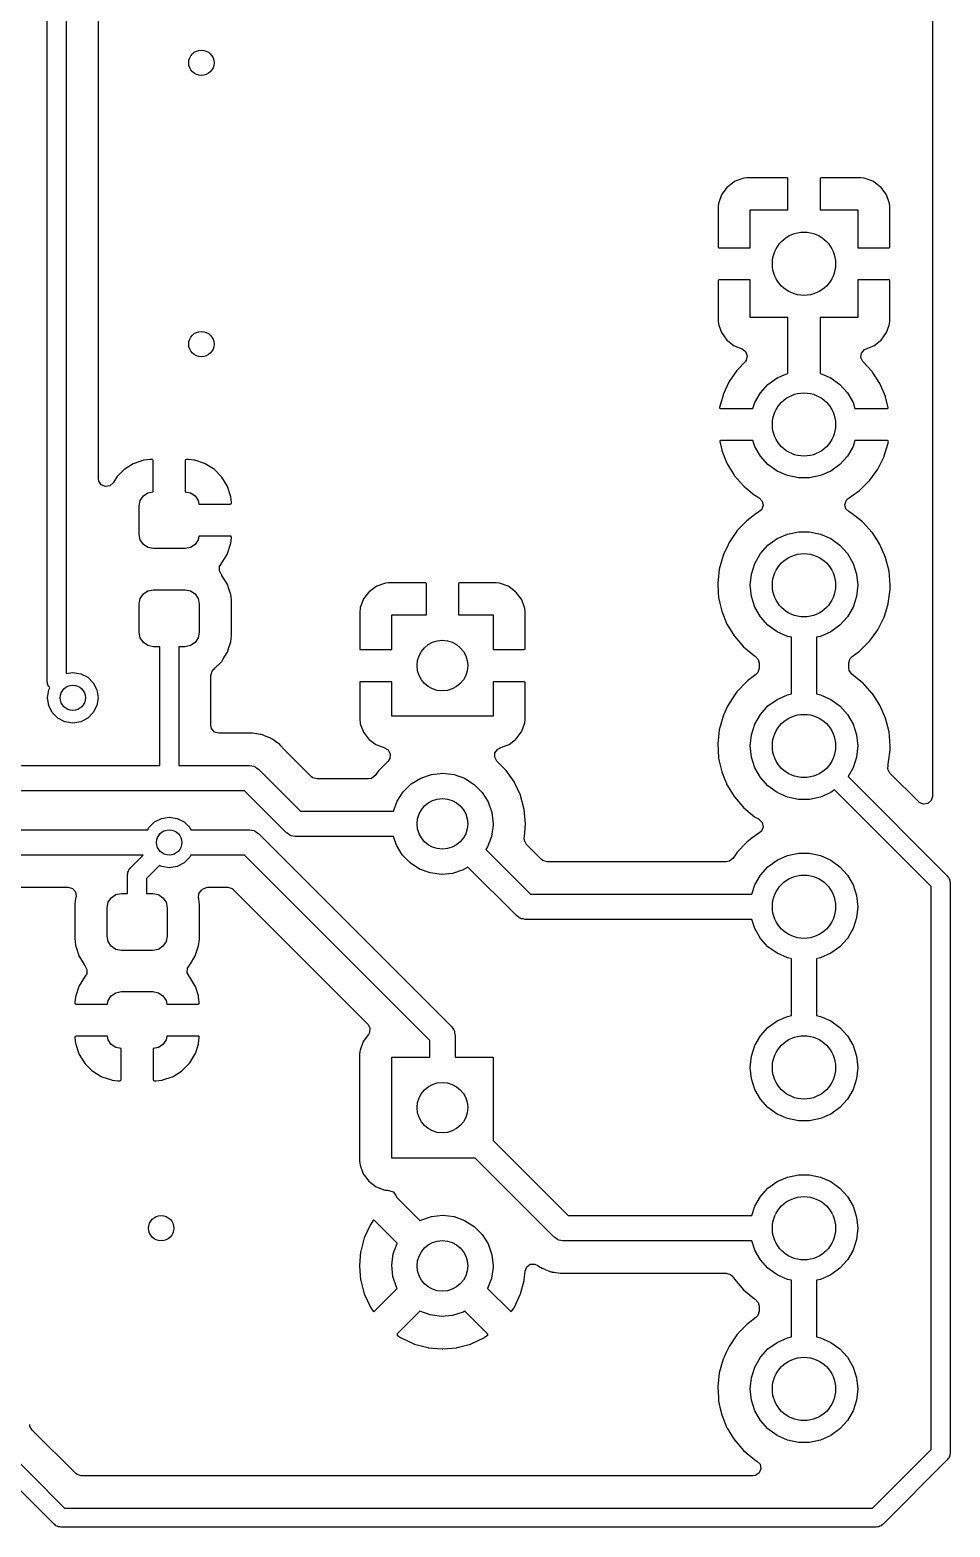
# Model space of a CAD drawing. Extents: x 120.5 to 178.2, y -124.1 to -74.2.
# Drawn here: x 163.66 to 178.2, y -124.1 to -100.45 of the extents above; entities that cross this region are included whole.
import ezdxf

# ---------------------------------------------------------------- set-up
doc = ezdxf.new("R2010")
doc.units = 0
doc.layers.add('BLACK', color=7, linetype='CONTINUOUS')

msp = doc.modelspace()

# ---------------------------------------------------------------- linework, layer by layer
at = {"layer": 'BLACK', "linetype": 'CONTINUOUS'}
for p, q in [((177.927, -74.2945), (177.927, -112.556)), ((163.934, -110.744), (163.934, -99.8211)), ((164.234, -99.759), (164.234, -110.614)), ((164.742, -107.535), (164.742, -99.8411)), ((174.791, -102.845), (174.689, -102.922)), ((174.807, -102.837), (174.791, -102.845)), ((174.927, -102.792), (174.807, -102.837)), ((174.943, -102.788), (174.927, -102.792)), ((174.994, -102.782), (174.943, -102.788)), ((175, -102.782), (174.994, -102.782)), ((175.627, -102.782), (175, -102.782)), ((175.635, -102.784), (175.627, -102.782)), ((175.637, -102.785), (175.635, -102.784)), ((175.641, -102.8), (175.637, -102.785)), ((175.641, -103.29), (175.641, -102.8)), ((176.151, -102.788), (176.149, -102.796)), ((176.149, -102.796), (176.149, -103.29)), ((176.152, -102.786), (176.151, -102.788)), ((176.167, -102.782), (176.152, -102.786)), ((176.79, -102.782), (176.167, -102.782)), ((176.796, -102.782), (176.79, -102.782)), ((176.847, -102.788), (176.796, -102.782)), ((176.863, -102.792), (176.847, -102.788)), ((176.983, -102.837), (176.863, -102.792)), ((176.999, -102.845), (176.983, -102.837)), ((177.101, -102.922), (176.999, -102.845)), ((174.592, -103.052), (174.547, -103.172)), ((174.6, -103.036), (174.592, -103.052)), ((174.677, -102.934), (174.6, -103.036)), ((174.689, -102.922), (174.677, -102.934)), ((177.113, -102.934), (177.101, -102.922)), ((177.19, -103.036), (177.113, -102.934)), ((177.198, -103.052), (177.19, -103.036)), ((177.243, -103.172), (177.198, -103.052)), ((174.543, -103.188), (174.537, -103.239)), ((174.537, -103.239), (174.537, -103.245)), ((174.537, -103.245), (174.537, -103.868)), ((174.547, -103.172), (174.543, -103.188)), ((175.045, -103.886), (175.045, -103.29)), ((175.045, -103.29), (175.641, -103.29)), ((176.149, -103.29), (176.745, -103.29)), ((176.745, -103.29), (176.745, -103.886)), ((177.247, -103.188), (177.243, -103.172)), ((177.253, -103.239), (177.247, -103.188)), ((177.253, -103.245), (177.253, -103.239)), ((177.253, -103.872), (177.253, -103.245)), ((174.537, -103.868), (174.541, -103.883)), ((174.541, -103.883), (174.543, -103.884)), ((174.543, -103.884), (174.551, -103.886)), ((174.551, -103.886), (175.045, -103.886)), ((176.745, -103.886), (177.235, -103.886)), ((177.235, -103.886), (177.25, -103.882)), ((177.25, -103.882), (177.251, -103.88)), ((177.251, -103.88), (177.253, -103.872)), ((174.539, -104.4), (174.537, -104.408)), ((174.537, -104.408), (174.537, -105.035)), ((174.54, -104.398), (174.539, -104.4)), ((174.555, -104.394), (174.54, -104.398)), ((175.045, -104.394), (174.555, -104.394)), ((175.045, -104.99), (175.045, -104.394)), ((176.745, -104.394), (176.745, -104.99)), ((177.239, -104.394), (176.745, -104.394)), ((177.247, -104.396), (177.239, -104.394)), ((177.249, -104.397), (177.247, -104.396)), ((177.253, -104.412), (177.249, -104.397)), ((177.253, -105.035), (177.253, -104.412)), ((175.641, -104.99), (175.045, -104.99)), ((175.641, -105.87), (175.641, -104.99)), ((176.745, -104.99), (176.149, -104.99)), ((176.149, -104.99), (176.149, -105.87)), ((174.537, -105.035), (174.537, -105.041)), ((174.537, -105.041), (174.543, -105.092)), ((174.543, -105.092), (174.547, -105.108)), ((174.547, -105.108), (174.592, -105.228)), ((174.592, -105.228), (174.6, -105.244)), ((174.6, -105.244), (174.677, -105.346)), ((177.113, -105.346), (177.19, -105.244)), ((177.19, -105.244), (177.198, -105.228)), ((177.198, -105.228), (177.243, -105.108)), ((177.243, -105.108), (177.247, -105.092)), ((177.247, -105.092), (177.253, -105.041)), ((177.253, -105.041), (177.253, -105.035)), ((174.677, -105.346), (174.689, -105.358)), ((174.689, -105.358), (174.791, -105.435)), ((174.791, -105.435), (174.807, -105.443)), ((174.807, -105.443), (174.916, -105.484)), ((174.916, -105.484), (174.973, -105.527)), ((176.804, -105.552), (176.849, -105.497)), ((176.849, -105.497), (176.876, -105.483)), ((176.876, -105.483), (176.983, -105.443)), ((176.983, -105.443), (176.999, -105.435)), ((176.999, -105.435), (177.101, -105.358)), ((177.101, -105.358), (177.113, -105.346)), ((174.963, -105.689), (174.84, -105.819)), ((174.983, -105.663), (174.963, -105.689)), ((174.973, -105.527), (174.998, -105.594)), ((174.998, -105.594), (174.983, -105.663)), ((176.796, -105.622), (176.804, -105.552)), ((176.827, -105.686), (176.796, -105.622)), ((176.971, -105.845), (176.827, -105.686)), ((174.833, -105.827), (174.713, -106.003)), ((174.84, -105.819), (174.833, -105.827)), ((175.326, -106.048), (175.47, -105.944)), ((175.47, -105.944), (175.632, -105.872)), ((175.632, -105.872), (175.641, -105.87)), ((176.149, -105.87), (176.158, -105.872)), ((176.158, -105.872), (176.32, -105.944)), ((176.32, -105.944), (176.464, -106.048)), ((176.977, -105.853), (176.971, -105.845)), ((177.093, -106.032), (176.977, -105.853)), ((174.615, -106.214), (174.559, -106.414)), ((174.618, -106.205), (174.615, -106.214)), ((174.708, -106.012), (174.618, -106.205)), ((174.713, -106.003), (174.708, -106.012)), ((175.118, -106.334), (175.207, -106.18)), ((175.207, -106.18), (175.326, -106.048)), ((176.464, -106.048), (176.583, -106.18)), ((176.583, -106.18), (176.672, -106.334)), ((177.098, -106.041), (177.093, -106.032)), ((177.183, -106.236), (177.098, -106.041)), ((174.559, -106.414), (174.561, -106.423)), ((174.561, -106.423), (174.573, -106.426)), ((174.573, -106.426), (175.089, -106.426)), ((175.089, -106.426), (175.118, -106.334)), ((176.672, -106.334), (176.701, -106.426)), ((176.701, -106.426), (177.213, -106.426)), ((177.186, -106.246), (177.183, -106.236)), ((177.228, -106.413), (177.186, -106.246)), ((177.213, -106.426), (177.227, -106.422)), ((177.227, -106.422), (177.228, -106.413)), ((174.565, -106.938), (174.563, -106.948)), ((174.563, -106.948), (174.594, -107.082)), ((174.578, -106.934), (174.565, -106.938)), ((175.089, -106.934), (174.578, -106.934)), ((174.594, -107.082), (174.597, -107.092)), ((174.597, -107.092), (174.677, -107.29)), ((175.118, -107.026), (175.089, -106.934)), ((175.207, -107.18), (175.118, -107.026)), ((176.672, -107.026), (176.583, -107.18)), ((176.701, -106.934), (176.672, -107.026)), ((177.214, -106.934), (176.701, -106.934)), ((177.163, -107.177), (177.225, -106.973)), ((177.227, -106.938), (177.214, -106.934)), ((177.225, -106.973), (177.228, -106.963)), ((177.229, -106.952), (177.227, -106.938)), ((177.228, -106.963), (177.229, -106.952)), ((165.148, -107.393), (165.038, -107.503)), ((165.16, -107.384), (165.148, -107.393)), ((165.293, -107.302), (165.16, -107.384)), ((165.306, -107.295), (165.293, -107.302)), ((165.455, -107.246), (165.306, -107.295)), ((165.468, -107.243), (165.455, -107.246)), ((165.56, -107.233), (165.468, -107.243)), ((165.567, -107.233), (165.56, -107.233)), ((165.594, -107.233), (165.567, -107.233)), ((165.602, -107.235), (165.594, -107.233)), ((165.604, -107.236), (165.602, -107.235)), ((165.608, -107.251), (165.604, -107.236)), ((165.608, -107.742), (165.608, -107.251)), ((166.118, -107.239), (166.116, -107.247)), ((166.116, -107.247), (166.116, -107.742)), ((166.119, -107.237), (166.118, -107.239)), ((166.134, -107.233), (166.119, -107.237)), ((166.157, -107.233), (166.134, -107.233)), ((166.164, -107.233), (166.157, -107.233)), ((166.255, -107.243), (166.164, -107.233)), ((166.268, -107.246), (166.255, -107.243)), ((166.417, -107.295), (166.268, -107.246)), ((166.43, -107.301), (166.417, -107.295)), ((166.563, -107.383), (166.43, -107.301)), ((166.575, -107.392), (166.563, -107.383)), ((166.685, -107.502), (166.575, -107.392)), ((174.677, -107.29), (174.681, -107.299)), ((174.681, -107.299), (174.793, -107.48)), ((175.326, -107.312), (175.207, -107.18)), ((175.47, -107.416), (175.326, -107.312)), ((176.464, -107.312), (176.32, -107.416)), ((176.583, -107.18), (176.464, -107.312)), ((176.936, -107.559), (177.06, -107.386)), ((177.06, -107.386), (177.065, -107.377)), ((177.065, -107.377), (177.16, -107.186)), ((177.16, -107.186), (177.163, -107.177)), ((164.748, -107.573), (164.742, -107.535)), ((164.788, -107.632), (164.748, -107.573)), ((164.853, -107.66), (164.788, -107.632)), ((164.976, -107.601), (164.923, -107.649)), ((165.029, -107.515), (164.976, -107.601)), ((165.038, -107.503), (165.029, -107.515)), ((166.694, -107.514), (166.685, -107.502)), ((166.776, -107.647), (166.694, -107.514)), ((174.793, -107.48), (174.799, -107.489)), ((174.799, -107.489), (174.938, -107.65)), ((175.632, -107.488), (175.47, -107.416)), ((175.806, -107.525), (175.632, -107.488)), ((175.984, -107.525), (175.806, -107.525)), ((176.158, -107.488), (175.984, -107.525)), ((176.32, -107.416), (176.158, -107.488)), ((176.778, -107.717), (176.929, -107.567)), ((176.929, -107.567), (176.936, -107.559)), ((164.923, -107.649), (164.853, -107.66)), ((165.404, -107.88), (165.453, -107.807)), ((165.453, -107.807), (165.526, -107.758)), ((165.526, -107.758), (165.608, -107.742)), ((166.116, -107.742), (166.198, -107.758)), ((166.198, -107.758), (166.271, -107.807)), ((166.271, -107.807), (166.32, -107.88)), ((166.783, -107.66), (166.776, -107.647)), ((166.832, -107.809), (166.783, -107.66)), ((166.835, -107.822), (166.832, -107.809)), ((166.845, -107.914), (166.835, -107.822)), ((174.938, -107.65), (174.946, -107.657)), ((174.946, -107.657), (175.109, -107.793)), ((175.109, -107.793), (175.118, -107.799)), ((175.118, -107.799), (175.187, -107.839)), ((175.187, -107.839), (175.236, -107.891)), ((176.568, -107.875), (176.595, -107.849)), ((176.595, -107.849), (176.77, -107.724)), ((176.77, -107.724), (176.778, -107.717)), ((165.387, -107.966), (165.404, -107.88)), ((165.387, -108.416), (165.387, -107.966)), ((166.32, -107.88), (166.331, -107.937)), ((166.331, -107.937), (166.827, -107.937)), ((166.827, -107.937), (166.842, -107.933)), ((166.842, -107.933), (166.843, -107.931)), ((166.843, -107.931), (166.845, -107.923)), ((166.845, -107.921), (166.845, -107.914)), ((166.845, -107.923), (166.845, -107.921)), ((175.14, -108.088), (174.99, -108.201)), ((175.164, -108.07), (175.14, -108.088)), ((175.169, -108.067), (175.164, -108.07)), ((175.164, -108.07), (175.164, -108.07)), ((175.182, -108.06), (175.169, -108.067)), ((175.222, -108.026), (175.182, -108.06)), ((175.249, -107.961), (175.222, -108.026)), ((175.236, -107.891), (175.249, -107.961)), ((176.543, -107.942), (176.568, -107.875)), ((176.558, -108.011), (176.543, -107.942)), ((176.608, -108.062), (176.558, -108.011)), ((176.649, -108.085), (176.608, -108.062)), ((176.653, -108.088), (176.649, -108.085)), ((176.821, -108.22), (176.653, -108.088)), ((176.653, -108.088), (176.653, -108.088)), ((174.99, -108.201), (174.836, -108.362)), ((176.825, -108.223), (176.821, -108.22)), ((176.821, -108.22), (176.821, -108.22)), ((176.975, -108.388), (176.825, -108.223)), ((165.404, -108.502), (165.387, -108.416)), ((165.453, -108.575), (165.404, -108.502)), ((165.526, -108.624), (165.453, -108.575)), ((166.271, -108.575), (166.198, -108.624)), ((166.32, -108.502), (166.271, -108.575)), ((166.331, -108.445), (166.32, -108.502)), ((166.831, -108.445), (166.331, -108.445)), ((166.783, -108.721), (166.832, -108.572)), ((166.839, -108.447), (166.831, -108.445)), ((166.832, -108.572), (166.835, -108.559)), ((166.835, -108.559), (166.845, -108.468)), ((166.841, -108.448), (166.839, -108.447)), ((166.845, -108.463), (166.841, -108.448)), ((166.845, -108.468), (166.845, -108.463)), ((174.694, -108.581), (174.623, -108.734)), ((174.71, -108.547), (174.694, -108.581)), ((174.767, -108.463), (174.71, -108.547)), ((174.833, -108.366), (174.767, -108.463)), ((174.836, -108.362), (174.833, -108.366)), ((174.833, -108.366), (174.833, -108.366)), ((175.326, -108.588), (175.47, -108.484)), ((175.47, -108.484), (175.632, -108.412)), ((175.632, -108.412), (175.806, -108.375)), ((175.806, -108.375), (175.984, -108.375)), ((175.984, -108.375), (176.158, -108.412)), ((176.158, -108.412), (176.32, -108.484)), ((176.32, -108.484), (176.464, -108.588)), ((176.978, -108.393), (176.975, -108.388)), ((177.057, -108.515), (176.978, -108.393)), ((176.978, -108.393), (176.978, -108.393)), ((177.096, -108.576), (177.057, -108.515)), ((177.185, -108.781), (177.096, -108.576)), ((165.612, -108.641), (165.526, -108.624)), ((166.112, -108.641), (165.612, -108.641)), ((166.198, -108.624), (166.112, -108.641)), ((166.695, -108.867), (166.777, -108.734)), ((166.777, -108.734), (166.783, -108.721)), ((174.616, -108.749), (174.556, -108.965)), ((174.623, -108.734), (174.616, -108.749)), ((175.118, -108.874), (175.207, -108.72)), ((175.207, -108.72), (175.326, -108.588)), ((176.464, -108.588), (176.583, -108.72)), ((176.583, -108.72), (176.672, -108.874)), ((177.24, -108.997), (177.185, -108.781)), ((166.654, -108.992), (166.659, -108.922)), ((166.683, -109.045), (166.654, -108.992)), ((166.659, -108.922), (166.682, -108.885)), ((166.681, -108.884), (166.695, -108.867)), ((166.682, -108.885), (166.681, -108.884)), ((166.681, -109.046), (166.683, -109.045)), ((166.686, -109.052), (166.681, -109.046)), ((166.691, -109.057), (166.686, -109.052)), ((174.556, -108.965), (174.532, -109.187)), ((175.045, -109.22), (175.064, -109.043)), ((175.064, -109.043), (175.118, -108.874)), ((176.672, -108.874), (176.726, -109.043)), ((176.726, -109.043), (176.745, -109.22)), ((177.258, -109.22), (177.24, -108.997)), ((165.526, -109.308), (165.612, -109.291)), ((165.612, -109.291), (166.112, -109.291)), ((166.112, -109.291), (166.198, -109.308)), ((166.695, -109.064), (166.691, -109.057)), ((166.776, -109.196), (166.695, -109.064)), ((166.781, -109.203), (166.776, -109.196)), ((166.783, -109.21), (166.781, -109.203)), ((166.811, -109.294), (166.783, -109.21)), ((166.783, -109.21), (166.783, -109.21)), ((169.126, -109.245), (169.024, -109.322)), ((169.142, -109.237), (169.126, -109.245)), ((169.262, -109.192), (169.142, -109.237)), ((169.278, -109.188), (169.262, -109.192)), ((169.329, -109.182), (169.278, -109.188)), ((169.335, -109.182), (169.329, -109.182)), ((169.912, -109.182), (169.335, -109.182)), ((169.92, -109.184), (169.912, -109.182)), ((169.922, -109.185), (169.92, -109.184)), ((169.926, -109.2), (169.922, -109.185)), ((169.926, -109.69), (169.926, -109.2)), ((170.436, -109.188), (170.434, -109.196)), ((170.434, -109.196), (170.434, -109.69)), ((170.437, -109.186), (170.436, -109.188)), ((170.452, -109.182), (170.437, -109.186)), ((171.025, -109.182), (170.452, -109.182)), ((171.031, -109.182), (171.025, -109.182)), ((171.082, -109.188), (171.031, -109.182)), ((171.098, -109.192), (171.082, -109.188)), ((171.218, -109.237), (171.098, -109.192)), ((171.234, -109.245), (171.218, -109.237)), ((171.336, -109.322), (171.234, -109.245)), ((174.532, -109.187), (174.533, -109.192)), ((174.533, -109.192), (174.533, -109.192)), ((174.533, -109.192), (174.541, -109.341)), ((175.064, -109.397), (175.045, -109.22)), ((176.745, -109.22), (176.726, -109.397)), ((177.227, -109.508), (177.257, -109.287)), ((177.257, -109.287), (177.258, -109.244)), ((177.258, -109.223), (177.258, -109.22)), ((177.258, -109.244), (177.258, -109.223)), ((177.258, -109.223), (177.258, -109.223)), ((165.387, -109.516), (165.404, -109.43)), ((165.387, -109.966), (165.387, -109.516)), ((165.404, -109.43), (165.453, -109.357)), ((165.453, -109.357), (165.526, -109.308)), ((166.198, -109.308), (166.271, -109.357)), ((166.271, -109.357), (166.32, -109.43)), ((166.32, -109.43), (166.337, -109.516)), ((166.337, -109.516), (166.337, -109.966)), ((166.835, -109.365), (166.811, -109.294)), ((166.839, -109.405), (166.835, -109.365)), ((166.844, -109.457), (166.839, -109.405)), ((166.845, -109.467), (166.844, -109.457)), ((166.845, -110.015), (166.845, -109.467)), ((168.927, -109.452), (168.882, -109.572)), ((168.935, -109.436), (168.927, -109.452)), ((169.012, -109.334), (168.935, -109.436)), ((169.024, -109.322), (169.012, -109.334)), ((171.348, -109.334), (171.336, -109.322)), ((171.425, -109.436), (171.348, -109.334)), ((171.433, -109.452), (171.425, -109.436)), ((171.478, -109.572), (171.433, -109.452)), ((174.541, -109.341), (174.545, -109.41)), ((174.545, -109.41), (174.546, -109.415)), ((174.546, -109.415), (174.546, -109.415)), ((174.546, -109.415), (174.566, -109.503)), ((174.566, -109.503), (174.594, -109.628)), ((175.118, -109.566), (175.064, -109.397)), ((176.726, -109.397), (176.672, -109.566)), ((177.204, -109.587), (177.226, -109.513)), ((177.226, -109.513), (177.227, -109.508)), ((177.226, -109.513), (177.226, -109.513)), ((168.878, -109.588), (168.872, -109.639)), ((168.872, -109.639), (168.872, -109.645)), ((168.872, -109.645), (168.872, -110.218)), ((168.882, -109.572), (168.878, -109.588)), ((169.38, -110.236), (169.38, -109.69)), ((169.38, -109.69), (169.926, -109.69)), ((170.434, -109.69), (170.98, -109.69)), ((170.98, -109.69), (170.98, -110.236)), ((171.482, -109.588), (171.478, -109.572)), ((171.488, -109.639), (171.482, -109.588)), ((171.488, -109.645), (171.488, -109.639)), ((171.488, -110.222), (171.488, -109.645)), ((174.594, -109.628), (174.678, -109.835)), ((175.207, -109.72), (175.118, -109.566)), ((175.326, -109.852), (175.207, -109.72)), ((176.583, -109.72), (176.464, -109.852)), ((176.672, -109.566), (176.583, -109.72)), ((177.072, -109.905), (177.16, -109.726)), ((177.16, -109.726), (177.162, -109.722)), ((177.16, -109.726), (177.16, -109.726)), ((177.162, -109.722), (177.204, -109.587)), ((165.404, -110.052), (165.387, -109.966)), ((166.337, -109.966), (166.32, -110.052)), ((174.678, -109.835), (174.681, -109.839)), ((174.681, -109.839), (174.791, -110.018)), ((175.47, -109.956), (175.326, -109.852)), ((175.632, -110.028), (175.47, -109.956)), ((176.32, -109.956), (176.158, -110.028)), ((176.464, -109.852), (176.32, -109.956)), ((176.993, -110.021), (177.06, -109.926)), ((177.06, -109.926), (177.063, -109.922)), ((177.063, -109.922), (177.072, -109.905)), ((165.453, -110.125), (165.404, -110.052)), ((165.526, -110.174), (165.453, -110.125)), ((165.612, -110.191), (165.526, -110.174)), ((165.712, -110.191), (165.612, -110.191)), ((165.712, -112.068), (165.712, -110.191)), ((166.112, -110.191), (166.012, -110.191)), ((166.012, -110.191), (166.012, -112.068)), ((166.198, -110.174), (166.112, -110.191)), ((166.271, -110.125), (166.198, -110.174)), ((166.32, -110.052), (166.271, -110.125)), ((166.781, -110.278), (166.801, -110.218)), ((166.801, -110.218), (166.835, -110.116)), ((166.835, -110.116), (166.836, -110.103)), ((166.836, -110.103), (166.84, -110.065)), ((166.84, -110.065), (166.845, -110.015)), ((168.872, -110.218), (168.876, -110.233)), ((168.876, -110.233), (168.878, -110.234)), ((168.878, -110.234), (168.886, -110.236)), ((168.886, -110.236), (169.38, -110.236)), ((170.98, -110.236), (171.47, -110.236)), ((171.47, -110.236), (171.485, -110.232)), ((171.485, -110.232), (171.486, -110.23)), ((171.486, -110.23), (171.488, -110.222)), ((174.791, -110.018), (174.795, -110.025)), ((174.795, -110.025), (174.941, -110.194)), ((174.941, -110.194), (175.113, -110.337)), ((175.695, -110.042), (175.632, -110.028)), ((175.695, -110.938), (175.695, -110.042)), ((176.158, -110.028), (176.095, -110.042)), ((176.095, -110.042), (176.095, -110.938)), ((176.775, -110.261), (176.853, -110.184)), ((176.853, -110.184), (176.914, -110.122)), ((176.914, -110.122), (176.933, -110.103)), ((176.933, -110.103), (176.993, -110.021)), ((166.585, -110.53), (166.686, -110.429)), ((166.686, -110.429), (166.692, -110.424)), ((166.692, -110.424), (166.716, -110.383)), ((166.716, -110.383), (166.777, -110.284)), ((166.777, -110.284), (166.781, -110.278)), ((166.777, -110.284), (166.777, -110.284)), ((175.113, -110.337), (175.124, -110.343)), ((175.124, -110.343), (175.173, -110.395)), ((175.173, -110.395), (175.186, -110.452)), ((175.186, -110.452), (175.186, -110.53)), ((176.603, -110.448), (176.624, -110.38)), ((176.603, -110.527), (176.603, -110.448)), ((176.624, -110.38), (176.656, -110.346)), ((176.656, -110.346), (176.771, -110.264)), ((176.771, -110.264), (176.775, -110.261)), ((176.771, -110.264), (176.771, -110.264)), ((164.234, -110.614), (164.338, -110.598)), ((164.338, -110.598), (164.462, -110.618)), ((164.462, -110.618), (164.573, -110.674)), ((164.573, -110.674), (164.662, -110.763)), ((166.52, -110.644), (166.541, -110.576)), ((166.52, -111.433), (166.52, -110.644)), ((166.541, -110.576), (166.567, -110.547)), ((166.567, -110.547), (166.571, -110.545)), ((166.571, -110.545), (166.585, -110.53)), ((175.136, -110.631), (175, -110.733)), ((175.166, -110.598), (175.136, -110.631)), ((175.186, -110.53), (175.166, -110.598)), ((176.61, -110.568), (176.603, -110.527)), ((176.651, -110.626), (176.61, -110.568)), ((176.821, -110.76), (176.651, -110.626)), ((163.939, -110.763), (163.934, -110.744)), ((163.938, -110.998), (163.958, -110.874)), ((163.939, -110.783), (163.939, -110.763)), ((163.949, -110.8), (163.939, -110.783)), ((163.954, -110.819), (163.949, -110.8)), ((163.968, -110.833), (163.954, -110.819)), ((163.958, -110.874), (163.974, -110.843)), ((163.974, -110.843), (163.968, -110.833)), ((164.662, -110.763), (164.718, -110.874)), ((164.718, -110.874), (164.738, -110.998)), ((168.874, -110.75), (168.872, -110.758)), ((168.872, -110.758), (168.872, -111.335)), ((168.875, -110.748), (168.874, -110.75)), ((168.89, -110.744), (168.875, -110.748)), ((169.38, -110.744), (168.89, -110.744)), ((169.38, -111.29), (169.38, -110.744)), ((171.474, -110.744), (170.98, -110.744)), ((170.98, -110.744), (170.98, -111.29)), ((171.482, -110.746), (171.474, -110.744)), ((171.484, -110.747), (171.482, -110.746)), ((171.488, -110.762), (171.484, -110.747)), ((171.488, -111.335), (171.488, -110.762)), ((174.82, -110.924), (174.71, -111.087)), ((174.833, -110.906), (174.82, -110.924)), ((174.836, -110.902), (174.833, -110.906)), ((174.833, -110.906), (174.833, -110.906)), ((174.84, -110.898), (174.836, -110.902)), ((174.985, -110.746), (174.84, -110.898)), ((174.99, -110.741), (174.985, -110.746)), ((175, -110.733), (174.99, -110.741)), ((175.632, -110.952), (175.695, -110.938)), ((176.095, -110.938), (176.158, -110.952)), ((176.825, -110.763), (176.821, -110.76)), ((176.821, -110.76), (176.821, -110.76)), ((176.975, -110.928), (176.825, -110.763)), ((176.978, -110.933), (176.975, -110.928)), ((177.02, -110.998), (176.978, -110.933)), ((176.978, -110.933), (176.978, -110.933)), ((163.958, -111.122), (163.938, -110.998)), ((164.014, -111.233), (163.958, -111.122)), ((164.718, -111.122), (164.662, -111.233)), ((164.738, -110.998), (164.718, -111.122)), ((174.688, -111.133), (174.623, -111.274)), ((174.71, -111.087), (174.688, -111.133)), ((175.207, -111.26), (175.326, -111.128)), ((175.326, -111.128), (175.47, -111.024)), ((175.47, -111.024), (175.632, -110.952)), ((176.158, -110.952), (176.32, -111.024)), ((176.32, -111.024), (176.464, -111.128)), ((176.464, -111.128), (176.583, -111.26)), ((177.096, -111.116), (177.02, -110.998)), ((177.185, -111.321), (177.096, -111.116)), ((164.103, -111.322), (164.014, -111.233)), ((164.214, -111.378), (164.103, -111.322)), ((164.338, -111.398), (164.214, -111.378)), ((164.462, -111.378), (164.338, -111.398)), ((164.573, -111.322), (164.462, -111.378)), ((164.662, -111.233), (164.573, -111.322)), ((168.872, -111.335), (168.872, -111.341)), ((168.872, -111.341), (168.878, -111.392)), ((168.878, -111.392), (168.882, -111.408)), ((168.882, -111.408), (168.927, -111.528)), ((170.98, -111.29), (169.38, -111.29)), ((171.433, -111.528), (171.478, -111.408)), ((171.478, -111.408), (171.482, -111.392)), ((171.482, -111.392), (171.488, -111.341)), ((171.488, -111.341), (171.488, -111.335)), ((174.616, -111.289), (174.556, -111.505)), ((174.623, -111.274), (174.616, -111.289)), ((175.064, -111.583), (175.118, -111.414)), ((175.118, -111.414), (175.207, -111.26)), ((176.583, -111.26), (176.672, -111.414)), ((176.672, -111.414), (176.726, -111.583)), ((177.24, -111.537), (177.185, -111.321)), ((166.532, -111.486), (166.52, -111.433)), ((166.578, -111.539), (166.532, -111.486)), ((166.647, -111.559), (166.578, -111.539)), ((167.107, -111.559), (166.647, -111.559)), ((167.115, -111.559), (167.107, -111.559)), ((167.169, -111.556), (167.115, -111.559)), ((167.177, -111.556), (167.169, -111.556)), ((167.169, -111.556), (167.169, -111.556)), ((167.24, -111.567), (167.177, -111.556)), ((167.246, -111.568), (167.24, -111.567)), ((167.272, -111.572), (167.246, -111.568)), ((167.302, -111.576), (167.272, -111.572)), ((167.309, -111.577), (167.302, -111.576)), ((167.302, -111.576), (167.302, -111.576)), ((167.317, -111.579), (167.309, -111.577)), ((167.319, -111.58), (167.317, -111.579)), ((167.335, -111.585), (167.319, -111.58)), ((167.338, -111.586), (167.335, -111.585)), ((167.345, -111.587), (167.338, -111.586)), ((167.404, -111.613), (167.345, -111.587)), ((167.41, -111.616), (167.404, -111.613)), ((167.462, -111.636), (167.41, -111.616)), ((167.469, -111.639), (167.462, -111.636)), ((167.462, -111.636), (167.462, -111.636)), ((167.475, -111.643), (167.469, -111.639)), ((167.478, -111.645), (167.475, -111.643)), ((167.493, -111.653), (167.478, -111.645)), ((167.495, -111.654), (167.493, -111.653)), ((167.502, -111.658), (167.495, -111.654)), ((167.508, -111.662), (167.502, -111.658)), ((168.927, -111.528), (168.935, -111.544)), ((168.935, -111.544), (169.012, -111.646)), ((169.012, -111.646), (169.024, -111.658)), ((169.024, -111.658), (169.126, -111.735)), ((171.234, -111.735), (171.336, -111.658)), ((171.336, -111.658), (171.348, -111.646)), ((171.348, -111.646), (171.425, -111.544)), ((171.425, -111.544), (171.433, -111.528)), ((174.556, -111.505), (174.532, -111.727)), ((175.045, -111.76), (175.064, -111.583)), ((176.726, -111.583), (176.745, -111.76)), ((177.258, -111.76), (177.24, -111.537)), ((167.552, -111.697), (167.508, -111.662)), ((167.557, -111.701), (167.552, -111.697)), ((167.61, -111.738), (167.557, -111.701)), ((167.626, -111.757), (167.61, -111.738)), ((167.648, -111.781), (167.626, -111.757)), ((167.653, -111.787), (167.648, -111.781)), ((168.111, -112.245), (167.653, -111.787)), ((169.126, -111.735), (169.142, -111.743)), ((169.142, -111.743), (169.27, -111.791)), ((169.27, -111.791), (169.269, -111.793)), ((169.269, -111.793), (169.322, -111.823)), ((169.322, -111.823), (169.354, -111.886)), ((169.354, -111.886), (169.348, -111.957)), ((171.006, -111.937), (171.011, -111.866)), ((171.011, -111.866), (171.054, -111.81)), ((171.054, -111.81), (171.091, -111.792)), ((171.09, -111.791), (171.218, -111.743)), ((171.091, -111.792), (171.09, -111.791)), ((171.218, -111.743), (171.234, -111.735)), ((174.532, -111.727), (174.533, -111.732)), ((174.533, -111.732), (174.533, -111.732)), ((174.533, -111.732), (174.538, -111.827)), ((174.538, -111.827), (174.545, -111.95)), ((175.064, -111.937), (175.045, -111.76)), ((176.745, -111.76), (176.726, -111.937)), ((177.227, -112.048), (177.257, -111.827)), ((177.257, -111.793), (177.258, -111.763)), ((177.257, -111.827), (177.257, -111.793)), ((177.258, -111.763), (177.258, -111.76)), ((177.258, -111.763), (177.258, -111.763)), ((158.94, -112.068), (165.712, -112.068)), ((166.012, -112.068), (167.132, -112.068)), ((167.132, -112.068), (167.165, -112.075)), ((167.165, -112.075), (167.198, -112.079)), ((167.198, -112.079), (167.208, -112.085)), ((167.208, -112.085), (167.219, -112.088)), ((167.219, -112.088), (167.245, -112.109)), ((167.245, -112.109), (167.273, -112.127)), ((167.273, -112.127), (167.937, -112.79)), ((169.32, -112), (169.174, -112.146)), ((169.348, -111.957), (169.32, -112)), ((171.04, -112), (171.006, -111.937)), ((171.186, -112.146), (171.04, -112)), ((174.545, -111.95), (174.546, -111.955)), ((174.546, -111.955), (174.546, -111.955)), ((174.546, -111.955), (174.556, -112)), ((174.556, -112), (174.594, -112.168)), ((175.118, -112.106), (175.064, -111.937)), ((175.207, -112.26), (175.118, -112.106)), ((176.672, -112.106), (176.591, -112.244)), ((176.726, -111.937), (176.672, -112.106)), ((177.22, -112.126), (177.223, -112.062)), ((177.254, -112.188), (177.22, -112.126)), ((177.223, -112.062), (177.227, -112.048)), ((168.132, -112.261), (168.111, -112.245)), ((168.2, -112.281), (168.132, -112.261)), ((169.013, -112.281), (168.2, -112.281)), ((169.061, -112.272), (169.013, -112.281)), ((169.116, -112.228), (169.061, -112.272)), ((169.171, -112.15), (169.116, -112.228)), ((169.174, -112.146), (169.171, -112.15)), ((169.171, -112.15), (169.171, -112.15)), ((169.56, -112.484), (169.687, -112.36)), ((169.687, -112.36), (169.839, -112.266)), ((169.839, -112.266), (170.008, -112.209)), ((170.008, -112.209), (170.186, -112.19)), ((170.186, -112.19), (170.363, -112.211)), ((170.363, -112.211), (170.531, -112.271)), ((170.531, -112.271), (170.681, -112.367)), ((170.681, -112.367), (170.807, -112.493)), ((171.318, -112.333), (171.186, -112.146)), ((171.32, -112.338), (171.318, -112.333)), ((171.412, -112.536), (171.32, -112.338)), ((171.32, -112.338), (171.32, -112.338)), ((174.594, -112.168), (174.64, -112.281)), ((174.64, -112.281), (174.663, -112.338)), ((174.663, -112.338), (174.678, -112.375)), ((175.326, -112.392), (175.207, -112.26)), ((176.591, -112.244), (178.16, -113.813)), ((177.711, -112.645), (177.254, -112.188)), ((167.049, -112.468), (147.403, -112.468)), ((167.713, -113.131), (167.049, -112.468)), ((169.463, -112.634), (169.56, -112.484)), ((170.807, -112.493), (170.901, -112.644)), ((171.414, -112.541), (171.412, -112.536)), ((171.474, -112.762), (171.414, -112.541)), ((174.678, -112.375), (174.681, -112.379)), ((174.681, -112.379), (174.789, -112.556)), ((174.789, -112.556), (174.795, -112.565)), ((174.795, -112.565), (174.941, -112.734)), ((175.47, -112.496), (175.326, -112.392)), ((175.632, -112.568), (175.47, -112.496)), ((175.806, -112.605), (175.632, -112.568)), ((176.158, -112.568), (175.984, -112.605)), ((176.32, -112.496), (176.158, -112.568)), ((176.377, -112.454), (176.32, -112.496)), ((177.904, -113.981), (176.377, -112.454)), ((177.927, -112.556), (177.906, -112.624)), ((167.937, -112.79), (169.407, -112.79)), ((169.407, -112.79), (169.463, -112.634)), ((170.901, -112.644), (170.96, -112.813)), ((170.96, -112.813), (170.98, -112.99)), ((171.493, -112.99), (171.474, -112.762)), ((174.941, -112.734), (175.113, -112.877)), ((175.984, -112.605), (175.806, -112.605)), ((177.718, -112.651), (177.711, -112.645)), ((177.783, -112.681), (177.718, -112.651)), ((177.853, -112.671), (177.783, -112.681)), ((177.906, -112.624), (177.853, -112.671)), ((165.521, -113.084), (165.538, -113.049)), ((165.538, -113.049), (165.627, -112.96)), ((165.627, -112.96), (165.738, -112.904)), ((165.738, -112.904), (165.862, -112.884)), ((165.862, -112.884), (165.986, -112.904)), ((165.986, -112.904), (166.097, -112.96)), ((166.097, -112.96), (166.186, -113.049)), ((166.186, -113.049), (166.203, -113.084)), ((170.98, -113.012), (170.955, -113.189)), ((170.98, -112.99), (170.98, -113.012)), ((171.475, -113.196), (171.493, -112.99)), ((175.113, -112.877), (175.184, -112.918)), ((175.184, -112.918), (175.186, -112.919)), ((175.186, -112.919), (175.235, -112.971)), ((175.248, -113.041), (175.222, -113.107)), ((175.235, -112.971), (175.248, -113.041)), ((151.13, -113.084), (165.521, -113.084)), ((166.203, -113.084), (167.132, -113.084)), ((167.132, -113.084), (167.165, -113.091)), ((167.165, -113.091), (167.198, -113.095)), ((167.198, -113.095), (167.208, -113.101)), ((167.208, -113.101), (167.219, -113.104)), ((167.219, -113.104), (167.245, -113.125)), ((167.245, -113.125), (167.273, -113.143)), ((167.273, -113.143), (170.322, -116.191)), ((167.741, -113.149), (167.713, -113.131)), ((167.767, -113.17), (167.741, -113.149)), ((167.778, -113.173), (167.767, -113.17)), ((167.788, -113.179), (167.778, -113.173)), ((167.821, -113.183), (167.788, -113.179)), ((167.854, -113.19), (167.821, -113.183)), ((169.409, -113.19), (167.854, -113.19)), ((169.454, -113.326), (169.409, -113.19)), ((170.955, -113.189), (170.892, -113.356)), ((171.474, -113.218), (171.475, -113.196)), ((171.476, -113.256), (171.474, -113.218)), ((171.51, -113.318), (171.476, -113.256)), ((174.99, -113.281), (174.836, -113.442)), ((175.073, -113.218), (174.99, -113.281)), ((175.164, -113.15), (175.073, -113.218)), ((175.169, -113.147), (175.164, -113.15)), ((175.164, -113.15), (175.164, -113.15)), ((175.181, -113.14), (175.169, -113.147)), ((175.222, -113.107), (175.181, -113.14)), ((165.45, -113.484), (162.897, -113.484)), ((165.248, -113.686), (165.45, -113.484)), ((166.186, -113.519), (166.097, -113.608)), ((166.203, -113.484), (166.186, -113.519)), ((167.049, -113.484), (166.203, -113.484)), ((169.98, -116.415), (167.049, -113.484)), ((169.546, -113.478), (169.454, -113.326)), ((169.67, -113.606), (169.546, -113.478)), ((170.892, -113.356), (170.866, -113.394)), ((170.866, -113.394), (171.573, -114.1)), ((171.747, -113.555), (171.51, -113.318)), ((174.771, -113.537), (174.716, -113.582)), ((174.833, -113.446), (174.771, -113.537)), ((174.836, -113.442), (174.833, -113.446)), ((174.833, -113.446), (174.833, -113.446)), ((175.47, -113.564), (175.632, -113.492)), ((175.632, -113.492), (175.806, -113.455)), ((175.806, -113.455), (175.984, -113.455)), ((175.984, -113.455), (176.158, -113.492)), ((176.158, -113.492), (176.32, -113.564)), ((165.204, -113.792), (165.209, -113.773)), ((165.209, -113.753), (165.219, -113.736)), ((165.209, -113.773), (165.209, -113.753)), ((165.219, -113.736), (165.224, -113.717)), ((165.224, -113.717), (165.238, -113.703)), ((165.238, -113.703), (165.248, -113.686)), ((165.709, -113.649), (165.504, -113.854)), ((165.738, -113.664), (165.709, -113.649)), ((165.862, -113.684), (165.738, -113.664)), ((165.986, -113.664), (165.862, -113.684)), ((166.097, -113.608), (165.986, -113.664)), ((169.819, -113.704), (169.67, -113.606)), ((169.986, -113.766), (169.819, -113.704)), ((170.163, -113.79), (169.986, -113.766)), ((170.341, -113.774), (170.163, -113.79)), ((170.51, -113.719), (170.341, -113.774)), ((170.583, -113.676), (170.51, -113.719)), ((171.349, -114.441), (170.583, -113.676)), ((171.768, -113.571), (171.747, -113.555)), ((171.836, -113.591), (171.768, -113.571)), ((174.667, -113.591), (171.836, -113.591)), ((174.716, -113.582), (174.667, -113.591)), ((175.207, -113.8), (175.326, -113.668)), ((175.326, -113.668), (175.47, -113.564)), ((176.32, -113.564), (176.464, -113.668)), ((176.464, -113.668), (176.583, -113.8)), ((163.447, -113.992), (164.264, -113.992)), ((164.264, -113.992), (164.332, -114.013)), ((164.332, -114.013), (164.379, -114.066)), ((165.204, -114.091), (165.204, -113.792)), ((165.504, -113.854), (165.504, -114.091)), ((166.386, -114.026), (166.399, -114.017)), ((166.399, -114.017), (166.466, -113.993)), ((166.466, -113.993), (166.473, -113.992)), ((166.473, -113.992), (166.786, -113.992)), ((166.786, -113.992), (166.854, -114.013)), ((166.854, -114.013), (166.875, -114.029)), ((175.071, -114.1), (175.118, -113.954)), ((175.118, -113.954), (175.207, -113.8)), ((176.583, -113.8), (176.672, -113.954)), ((176.672, -113.954), (176.726, -114.123)), ((177.904, -122.874), (177.904, -113.981)), ((178.16, -113.813), (178.17, -113.83)), ((178.17, -113.83), (178.184, -113.844)), ((178.184, -113.844), (178.189, -113.863)), ((178.189, -113.863), (178.199, -113.88)), ((178.199, -113.88), (178.199, -113.9)), ((178.199, -113.9), (178.204, -113.919)), ((178.204, -113.919), (178.204, -122.936)), ((164.377, -114.204), (164.37, -114.267)), ((164.38, -114.173), (164.377, -114.204)), ((164.379, -114.066), (164.389, -114.136)), ((164.381, -114.166), (164.38, -114.173)), ((164.38, -114.173), (164.38, -114.173)), ((164.384, -114.158), (164.381, -114.166)), ((164.389, -114.136), (164.384, -114.158)), ((164.879, -114.316), (164.896, -114.23)), ((164.896, -114.23), (164.945, -114.157)), ((164.945, -114.157), (165.018, -114.108)), ((165.018, -114.108), (165.104, -114.091)), ((165.104, -114.091), (165.204, -114.091)), ((165.504, -114.091), (165.604, -114.091)), ((165.604, -114.091), (165.69, -114.108)), ((165.69, -114.108), (165.763, -114.157)), ((165.763, -114.157), (165.812, -114.23)), ((165.812, -114.23), (165.829, -114.316)), ((166.326, -114.162), (166.331, -114.092)), ((166.327, -114.165), (166.326, -114.162)), ((166.328, -114.172), (166.327, -114.165)), ((166.329, -114.183), (166.328, -114.172)), ((166.328, -114.172), (166.328, -114.172)), ((166.338, -114.267), (166.329, -114.183)), ((166.331, -114.092), (166.375, -114.034)), ((166.375, -114.034), (166.386, -114.026)), ((166.875, -114.029), (169, -116.154)), ((171.573, -114.1), (175.071, -114.1)), ((176.726, -114.123), (176.745, -114.3)), ((164.37, -114.267), (164.37, -114.815)), ((164.879, -114.766), (164.879, -114.316)), ((165.829, -114.316), (165.829, -114.766)), ((166.338, -114.815), (166.338, -114.267)), ((171.377, -114.459), (171.349, -114.441)), ((171.403, -114.48), (171.377, -114.459)), ((171.414, -114.483), (171.403, -114.48)), ((171.424, -114.489), (171.414, -114.483)), ((171.457, -114.493), (171.424, -114.489)), ((171.49, -114.5), (171.457, -114.493)), ((176.726, -114.477), (176.672, -114.646)), ((176.745, -114.3), (176.726, -114.477)), ((175.071, -114.5), (171.49, -114.5)), ((175.118, -114.646), (175.071, -114.5)), ((175.207, -114.8), (175.118, -114.646)), ((176.672, -114.646), (176.583, -114.8)), ((164.37, -114.815), (164.371, -114.818)), ((164.371, -114.818), (164.371, -114.818)), ((164.371, -114.818), (164.373, -114.837)), ((164.373, -114.837), (164.381, -114.917)), ((164.381, -114.917), (164.383, -114.924)), ((164.383, -114.924), (164.433, -115.071)), ((164.896, -114.852), (164.879, -114.766)), ((164.945, -114.925), (164.896, -114.852)), ((165.018, -114.974), (164.945, -114.925)), ((165.763, -114.925), (165.69, -114.974)), ((165.812, -114.852), (165.763, -114.925)), ((165.829, -114.766), (165.812, -114.852)), ((166.273, -115.078), (166.327, -114.916)), ((166.327, -114.916), (166.338, -114.815)), ((175.326, -114.932), (175.207, -114.8)), ((175.47, -115.036), (175.326, -114.932)), ((176.464, -114.932), (176.32, -115.036)), ((176.583, -114.8), (176.464, -114.932)), ((164.433, -115.071), (164.435, -115.079)), ((164.435, -115.079), (164.439, -115.085)), ((164.439, -115.085), (164.439, -115.085)), ((164.439, -115.085), (164.46, -115.119)), ((164.46, -115.119), (164.525, -115.225)), ((165.104, -114.991), (165.018, -114.974)), ((165.604, -114.991), (165.104, -114.991)), ((165.69, -114.974), (165.604, -114.991)), ((166.184, -115.224), (166.197, -115.201)), ((166.197, -115.201), (166.269, -115.084)), ((166.269, -115.084), (166.273, -115.078)), ((166.269, -115.084), (166.269, -115.084)), ((175.632, -115.108), (175.47, -115.036)), ((175.695, -115.122), (175.632, -115.108)), ((175.695, -116.018), (175.695, -115.122)), ((176.158, -115.108), (176.095, -115.122)), ((176.095, -115.122), (176.095, -116.018)), ((176.32, -115.036), (176.158, -115.108)), ((164.521, -115.415), (164.439, -115.548)), ((164.535, -115.398), (164.521, -115.415)), ((164.525, -115.225), (164.53, -115.23)), ((164.53, -115.23), (164.535, -115.236)), ((164.535, -115.236), (164.533, -115.237)), ((164.533, -115.237), (164.562, -115.29)), ((164.557, -115.36), (164.534, -115.397)), ((164.534, -115.397), (164.535, -115.398)), ((164.562, -115.29), (164.557, -115.36)), ((166.146, -115.343), (166.151, -115.272)), ((166.175, -115.395), (166.146, -115.343)), ((166.151, -115.272), (166.175, -115.235)), ((166.173, -115.397), (166.175, -115.395)), ((166.186, -115.414), (166.173, -115.397)), ((166.174, -115.235), (166.178, -115.229)), ((166.175, -115.235), (166.174, -115.235)), ((166.178, -115.229), (166.184, -115.224)), ((166.268, -115.547), (166.186, -115.414)), ((164.433, -115.561), (164.384, -115.71)), ((164.439, -115.548), (164.433, -115.561)), ((164.945, -115.707), (165.018, -115.658)), ((165.018, -115.658), (165.104, -115.641)), ((165.104, -115.641), (165.604, -115.641)), ((165.604, -115.641), (165.69, -115.658)), ((165.69, -115.658), (165.763, -115.707)), ((166.275, -115.56), (166.268, -115.547)), ((166.324, -115.709), (166.275, -115.56)), ((164.381, -115.723), (164.371, -115.814)), ((164.371, -115.814), (164.371, -115.819)), ((164.371, -115.819), (164.375, -115.834)), ((164.375, -115.834), (164.377, -115.835)), ((164.377, -115.835), (164.385, -115.837)), ((164.384, -115.71), (164.381, -115.723)), ((164.385, -115.837), (164.885, -115.837)), ((164.885, -115.837), (164.896, -115.78)), ((164.896, -115.78), (164.945, -115.707)), ((165.763, -115.707), (165.812, -115.78)), ((165.812, -115.78), (165.823, -115.837)), ((165.823, -115.837), (166.319, -115.837)), ((166.319, -115.837), (166.334, -115.833)), ((166.327, -115.722), (166.324, -115.709)), ((166.337, -115.814), (166.327, -115.722)), ((166.334, -115.833), (166.335, -115.831)), ((166.335, -115.831), (166.337, -115.823)), ((166.337, -115.821), (166.337, -115.814)), ((166.337, -115.823), (166.337, -115.821)), ((175.326, -116.208), (175.47, -116.104)), ((175.47, -116.104), (175.632, -116.032)), ((175.632, -116.032), (175.695, -116.018)), ((176.095, -116.018), (176.158, -116.032)), ((176.158, -116.032), (176.32, -116.104)), ((176.32, -116.104), (176.464, -116.208)), ((164.373, -116.351), (164.371, -116.359)), ((164.371, -116.359), (164.371, -116.361)), ((164.371, -116.361), (164.371, -116.368)), ((164.371, -116.368), (164.381, -116.46)), ((164.374, -116.349), (164.373, -116.351)), ((164.389, -116.345), (164.374, -116.349)), ((164.885, -116.345), (164.389, -116.345)), ((164.896, -116.402), (164.885, -116.345)), ((165.823, -116.345), (165.812, -116.402)), ((166.323, -116.345), (165.823, -116.345)), ((166.331, -116.347), (166.323, -116.345)), ((166.327, -116.459), (166.337, -116.368)), ((166.333, -116.348), (166.331, -116.347)), ((166.337, -116.363), (166.333, -116.348)), ((166.337, -116.368), (166.337, -116.363)), ((169.012, -116.319), (168.929, -116.428)), ((169, -116.154), (169.034, -116.216)), ((169.029, -116.287), (169.012, -116.319)), ((169.034, -116.216), (169.029, -116.287)), ((170.322, -116.191), (170.339, -116.219)), ((170.339, -116.219), (170.36, -116.245)), ((170.36, -116.245), (170.363, -116.256)), ((170.363, -116.256), (170.369, -116.266)), ((170.369, -116.266), (170.373, -116.299)), ((170.373, -116.299), (170.38, -116.332)), ((170.38, -116.332), (170.38, -116.675)), ((175.118, -116.494), (175.207, -116.34)), ((175.207, -116.34), (175.326, -116.208)), ((176.464, -116.208), (176.583, -116.34)), ((176.583, -116.34), (176.672, -116.494)), ((164.381, -116.46), (164.384, -116.473)), ((164.384, -116.473), (164.433, -116.622)), ((164.433, -116.622), (164.44, -116.635)), ((164.945, -116.475), (164.896, -116.402)), ((165.018, -116.524), (164.945, -116.475)), ((165.1, -116.54), (165.018, -116.524)), ((165.1, -117.035), (165.1, -116.54)), ((165.69, -116.524), (165.608, -116.54)), ((165.608, -116.54), (165.608, -117.031)), ((165.763, -116.475), (165.69, -116.524)), ((165.812, -116.402), (165.763, -116.475)), ((166.269, -116.634), (166.275, -116.621)), ((166.275, -116.621), (166.324, -116.472)), ((166.324, -116.472), (166.327, -116.459)), ((168.878, -116.565), (168.871, -116.627)), ((168.929, -116.428), (168.878, -116.565)), ((169.98, -116.675), (169.98, -116.415)), ((175.064, -116.663), (175.118, -116.494)), ((176.672, -116.494), (176.726, -116.663)), ((164.44, -116.635), (164.522, -116.768)), ((164.522, -116.768), (164.531, -116.78)), ((164.531, -116.78), (164.641, -116.89)), ((166.068, -116.889), (166.178, -116.779)), ((166.178, -116.779), (166.187, -116.767)), ((166.187, -116.767), (166.269, -116.634)), ((168.871, -116.627), (168.871, -118.323)), ((169.38, -118.275), (169.38, -116.675)), ((169.38, -116.675), (169.98, -116.675)), ((170.38, -116.675), (170.98, -116.675)), ((170.98, -116.675), (170.98, -117.992)), ((175.045, -116.84), (175.064, -116.663)), ((175.064, -117.017), (175.045, -116.84)), ((176.726, -116.663), (176.745, -116.84)), ((176.745, -116.84), (176.726, -117.017)), ((164.641, -116.89), (164.653, -116.899)), ((164.653, -116.899), (164.786, -116.981)), ((164.786, -116.981), (164.799, -116.987)), ((164.799, -116.987), (164.948, -117.036)), ((164.948, -117.036), (164.961, -117.039)), ((164.961, -117.039), (165.052, -117.049)), ((165.052, -117.049), (165.059, -117.049)), ((165.059, -117.049), (165.082, -117.049)), ((165.082, -117.049), (165.097, -117.045)), ((165.097, -117.045), (165.098, -117.043)), ((165.098, -117.043), (165.1, -117.035)), ((165.608, -117.031), (165.612, -117.046)), ((165.612, -117.046), (165.614, -117.047)), ((165.614, -117.047), (165.622, -117.049)), ((165.622, -117.049), (165.649, -117.049)), ((165.649, -117.049), (165.656, -117.049)), ((165.656, -117.049), (165.748, -117.039)), ((165.748, -117.039), (165.761, -117.036)), ((165.761, -117.036), (165.91, -116.987)), ((165.91, -116.987), (165.923, -116.98)), ((165.923, -116.98), (166.056, -116.898)), ((166.056, -116.898), (166.068, -116.889)), ((175.118, -117.186), (175.064, -117.017)), ((176.726, -117.017), (176.672, -117.186)), ((175.207, -117.34), (175.118, -117.186)), ((176.672, -117.186), (176.583, -117.34)), ((175.326, -117.472), (175.207, -117.34)), ((175.47, -117.576), (175.326, -117.472)), ((176.464, -117.472), (176.32, -117.576)), ((176.583, -117.34), (176.464, -117.472)), ((175.632, -117.648), (175.47, -117.576)), ((175.806, -117.685), (175.632, -117.648)), ((175.984, -117.685), (175.806, -117.685)), ((176.158, -117.648), (175.984, -117.685)), ((176.32, -117.576), (176.158, -117.648)), ((170.98, -117.992), (172.168, -119.18)), ((170.697, -118.275), (169.38, -118.275)), ((171.944, -119.521), (170.697, -118.275)), ((168.871, -118.323), (168.878, -118.385)), ((168.878, -118.385), (168.929, -118.522)), ((168.929, -118.522), (169.017, -118.638)), ((169.017, -118.638), (169.133, -118.726)), ((169.133, -118.726), (169.27, -118.777)), ((175.207, -118.88), (175.326, -118.748)), ((175.326, -118.748), (175.47, -118.644)), ((175.47, -118.644), (175.632, -118.572)), ((175.632, -118.572), (175.806, -118.535)), ((175.806, -118.535), (175.984, -118.535)), ((175.984, -118.535), (176.158, -118.572)), ((176.158, -118.572), (176.32, -118.644)), ((176.32, -118.644), (176.464, -118.748)), ((176.464, -118.748), (176.583, -118.88)), ((169.27, -118.777), (169.313, -118.781)), ((169.313, -118.781), (169.328, -118.783)), ((169.328, -118.783), (169.328, -118.783)), ((169.328, -118.783), (169.332, -118.783)), ((169.332, -118.783), (169.335, -118.783)), ((169.335, -118.783), (169.402, -118.807)), ((169.402, -118.807), (169.438, -118.853)), ((169.438, -118.853), (169.44, -118.852)), ((169.44, -118.852), (169.445, -118.863)), ((169.445, -118.863), (169.446, -118.863)), ((169.446, -118.863), (169.446, -118.863)), ((169.446, -118.863), (169.466, -118.901)), ((169.466, -118.901), (169.825, -119.26)), ((175.118, -119.034), (175.207, -118.88)), ((176.583, -118.88), (176.672, -119.034)), ((169.839, -119.251), (170.008, -119.194)), ((170.008, -119.194), (170.186, -119.175)), ((170.186, -119.175), (170.363, -119.196)), ((170.363, -119.196), (170.531, -119.256)), ((172.168, -119.18), (175.071, -119.18)), ((175.071, -119.18), (175.118, -119.034)), ((176.672, -119.034), (176.726, -119.203)), ((176.726, -119.203), (176.745, -119.38)), ((169.041, -119.323), (168.949, -119.521)), ((169.046, -119.314), (169.041, -119.323)), ((169.082, -119.263), (169.046, -119.314)), ((169.094, -119.253), (169.082, -119.263)), ((169.106, -119.26), (169.094, -119.253)), ((169.464, -119.618), (169.106, -119.26)), ((169.825, -119.26), (169.839, -119.251)), ((170.531, -119.256), (170.681, -119.352)), ((170.681, -119.352), (170.807, -119.478)), ((176.745, -119.38), (176.726, -119.557)), ((168.945, -119.531), (168.888, -119.742)), ((168.949, -119.521), (168.945, -119.531)), ((169.402, -119.787), (169.463, -119.619)), ((169.463, -119.619), (169.464, -119.618)), ((170.807, -119.478), (170.901, -119.629)), ((170.901, -119.629), (170.96, -119.798)), ((171.972, -119.539), (171.944, -119.521)), ((171.998, -119.56), (171.972, -119.539)), ((172.009, -119.563), (171.998, -119.56)), ((172.019, -119.569), (172.009, -119.563)), ((172.052, -119.573), (172.019, -119.569)), ((172.085, -119.58), (172.052, -119.573)), ((175.071, -119.58), (172.085, -119.58)), ((175.118, -119.726), (175.071, -119.58)), ((176.726, -119.557), (176.672, -119.726)), ((168.886, -119.752), (168.867, -119.97)), ((168.888, -119.742), (168.886, -119.752)), ((169.38, -119.964), (169.402, -119.787)), ((170.96, -119.798), (170.98, -119.975)), ((175.207, -119.88), (175.118, -119.726)), ((175.326, -120.012), (175.207, -119.88)), ((176.583, -119.88), (176.464, -120.012)), ((176.672, -119.726), (176.583, -119.88)), ((168.867, -119.97), (168.867, -119.98)), ((168.867, -119.98), (168.886, -120.198)), ((169.397, -120.141), (169.38, -119.964)), ((169.454, -120.311), (169.397, -120.141)), ((170.955, -120.174), (170.895, -120.331)), ((170.98, -119.997), (170.955, -120.174)), ((170.98, -119.975), (170.98, -119.997)), ((171.474, -120.198), (171.486, -120.058)), ((171.486, -120.058), (171.512, -119.992)), ((171.512, -119.992), (171.569, -119.95)), ((171.569, -119.95), (171.64, -119.946)), ((171.64, -119.946), (171.689, -119.97)), ((171.689, -119.97), (171.709, -119.986)), ((171.709, -119.986), (171.709, -119.986)), ((171.709, -119.986), (171.715, -119.99)), ((171.715, -119.99), (171.722, -119.994)), ((171.722, -119.994), (171.724, -119.995)), ((171.724, -119.995), (171.739, -120.003)), ((171.739, -120.003), (171.742, -120.005)), ((171.742, -120.005), (171.748, -120.009)), ((171.748, -120.009), (171.755, -120.012)), ((171.755, -120.012), (171.755, -120.012)), ((171.755, -120.012), (171.807, -120.032)), ((171.807, -120.032), (171.813, -120.035)), ((171.813, -120.035), (171.872, -120.061)), ((171.872, -120.061), (171.879, -120.062)), ((171.879, -120.062), (171.882, -120.063)), ((171.882, -120.063), (171.898, -120.068)), ((171.898, -120.068), (171.9, -120.069)), ((171.9, -120.069), (171.908, -120.071)), ((171.908, -120.071), (171.915, -120.072)), ((171.915, -120.072), (171.915, -120.072)), ((171.915, -120.072), (171.948, -120.077)), ((171.948, -120.077), (171.971, -120.08)), ((171.971, -120.08), (171.977, -120.081)), ((171.977, -120.081), (172.04, -120.092)), ((172.04, -120.092), (172.048, -120.092)), ((172.048, -120.092), (172.102, -120.089)), ((172.048, -120.092), (172.048, -120.092)), ((172.102, -120.089), (172.11, -120.088)), ((172.11, -120.088), (174.665, -120.088)), ((174.665, -120.088), (174.733, -120.109)), ((174.733, -120.109), (174.773, -120.149)), ((174.773, -120.149), (174.795, -120.185)), ((175.47, -120.116), (175.326, -120.012)), ((175.632, -120.188), (175.47, -120.116)), ((176.32, -120.116), (176.158, -120.188)), ((176.464, -120.012), (176.32, -120.116)), ((168.886, -120.198), (168.888, -120.208)), ((168.888, -120.208), (168.945, -120.419)), ((169.106, -120.689), (169.466, -120.33)), ((169.466, -120.33), (169.454, -120.311)), ((170.895, -120.331), (171.254, -120.69)), ((171.415, -120.419), (171.472, -120.208)), ((171.472, -120.208), (171.474, -120.198)), ((174.795, -120.185), (174.941, -120.354)), ((174.941, -120.354), (175.113, -120.497)), ((175.695, -120.202), (175.632, -120.188)), ((175.695, -121.098), (175.695, -120.202)), ((176.158, -120.188), (176.095, -120.202)), ((176.095, -120.202), (176.095, -121.098)), ((168.945, -120.419), (168.949, -120.429)), ((168.949, -120.429), (169.041, -120.627)), ((169.041, -120.627), (169.046, -120.636)), ((169.046, -120.636), (169.083, -120.688)), ((171.278, -120.687), (171.314, -120.636)), ((171.314, -120.636), (171.319, -120.627)), ((171.319, -120.627), (171.411, -120.429)), ((171.411, -120.429), (171.415, -120.419)), ((175.113, -120.497), (175.124, -120.503)), ((175.124, -120.503), (175.173, -120.555)), ((175.173, -120.555), (175.186, -120.612)), ((175.186, -120.612), (175.186, -120.69)), ((169.083, -120.688), (169.093, -120.696)), ((169.093, -120.696), (169.106, -120.689)), ((169.824, -120.691), (169.465, -121.049)), ((169.986, -120.751), (169.824, -120.691)), ((170.163, -120.775), (169.986, -120.751)), ((170.341, -120.759), (170.163, -120.775)), ((170.51, -120.704), (170.341, -120.759)), ((170.535, -120.689), (170.51, -120.704)), ((170.894, -121.049), (170.535, -120.689)), ((171.254, -120.69), (171.266, -120.697)), ((171.266, -120.697), (171.278, -120.687)), ((175.136, -120.791), (175.011, -120.885)), ((175.166, -120.758), (175.136, -120.791)), ((175.186, -120.69), (175.166, -120.758)), ((169.465, -121.049), (169.458, -121.061)), ((169.458, -121.061), (169.468, -121.073)), ((169.468, -121.073), (169.519, -121.109)), ((169.519, -121.109), (169.528, -121.114)), ((169.528, -121.114), (169.726, -121.206)), ((170.634, -121.206), (170.832, -121.114)), ((170.832, -121.114), (170.841, -121.109)), ((170.841, -121.109), (170.893, -121.072)), ((170.893, -121.072), (170.901, -121.062)), ((170.901, -121.062), (170.894, -121.049)), ((174.836, -121.062), (174.71, -121.247)), ((174.891, -121.004), (174.836, -121.062)), ((174.937, -120.956), (174.891, -121.004)), ((174.99, -120.901), (174.937, -120.956)), ((175.011, -120.885), (174.99, -120.901)), ((175.47, -121.184), (175.632, -121.112)), ((175.632, -121.112), (175.695, -121.098)), ((176.095, -121.098), (176.158, -121.112)), ((176.158, -121.112), (176.32, -121.184)), ((169.726, -121.206), (169.736, -121.21)), ((169.736, -121.21), (169.947, -121.267)), ((169.947, -121.267), (169.957, -121.269)), ((169.957, -121.269), (170.175, -121.288)), ((170.175, -121.288), (170.185, -121.288)), ((170.185, -121.288), (170.403, -121.269)), ((170.403, -121.269), (170.413, -121.267)), ((170.413, -121.267), (170.624, -121.21)), ((170.624, -121.21), (170.634, -121.206)), ((174.665, -121.344), (174.626, -121.426)), ((174.71, -121.247), (174.665, -121.344)), ((175.207, -121.42), (175.326, -121.288)), ((175.326, -121.288), (175.47, -121.184)), ((176.32, -121.184), (176.464, -121.288)), ((176.464, -121.288), (176.583, -121.42)), ((174.616, -121.449), (174.556, -121.665)), ((174.626, -121.426), (174.616, -121.449)), ((175.064, -121.743), (175.118, -121.574)), ((175.118, -121.574), (175.207, -121.42)), ((176.583, -121.42), (176.672, -121.574)), ((176.672, -121.574), (176.726, -121.743)), ((174.556, -121.665), (174.532, -121.887)), ((175.045, -121.92), (175.064, -121.743)), ((176.726, -121.743), (176.745, -121.92)), ((174.532, -121.887), (174.533, -121.892)), ((174.533, -121.892), (174.533, -121.892)), ((174.533, -121.892), (174.542, -122.051)), ((174.542, -122.051), (174.545, -122.11)), ((175.064, -122.097), (175.045, -121.92)), ((176.745, -121.92), (176.726, -122.097)), ((174.545, -122.11), (174.546, -122.115)), ((174.546, -122.115), (174.546, -122.115)), ((174.546, -122.115), (174.567, -122.208)), ((174.567, -122.208), (174.594, -122.328)), ((175.118, -122.266), (175.064, -122.097)), ((175.207, -122.42), (175.118, -122.266)), ((176.672, -122.266), (176.583, -122.42)), ((176.726, -122.097), (176.672, -122.266)), ((163.661, -122.507), (163.658, -122.48)), ((163.695, -122.569), (163.661, -122.507)), ((174.594, -122.328), (174.632, -122.422)), ((174.632, -122.422), (174.667, -122.507)), ((174.667, -122.507), (174.678, -122.535)), ((174.678, -122.535), (174.681, -122.539)), ((174.681, -122.539), (174.782, -122.703)), ((175.326, -122.552), (175.207, -122.42)), ((176.583, -122.42), (176.464, -122.552)), ((163.15, -122.743), (164.209, -123.802)), ((164.383, -123.257), (163.695, -122.569)), ((174.782, -122.703), (174.795, -122.725)), ((174.795, -122.725), (174.941, -122.894)), ((175.47, -122.656), (175.326, -122.552)), ((175.632, -122.728), (175.47, -122.656)), ((175.806, -122.765), (175.632, -122.728)), ((175.984, -122.765), (175.806, -122.765)), ((176.158, -122.728), (175.984, -122.765)), ((176.32, -122.656), (176.158, -122.728)), ((176.464, -122.552), (176.32, -122.656)), ((174.941, -122.894), (175.113, -123.037)), ((176.976, -123.802), (177.904, -122.874)), ((178.184, -123.011), (178.17, -123.025)), ((178.189, -122.992), (178.184, -123.011)), ((178.199, -122.975), (178.189, -122.992)), ((178.204, -122.936), (178.199, -122.955)), ((178.199, -122.955), (178.199, -122.975)), ((164.041, -124.058), (163.002, -123.02)), ((175.113, -123.037), (175.118, -123.039)), ((175.118, -123.039), (175.118, -123.039)), ((175.118, -123.039), (175.151, -123.059)), ((175.186, -123.246), (175.128, -123.287)), ((175.151, -123.059), (175.2, -123.11)), ((175.213, -123.18), (175.186, -123.246)), ((175.2, -123.11), (175.213, -123.18)), ((178.16, -123.042), (177.144, -124.058)), ((178.17, -123.025), (178.16, -123.042)), ((164.404, -123.273), (164.383, -123.257)), ((164.472, -123.293), (164.404, -123.273)), ((175.087, -123.293), (164.472, -123.293)), ((175.128, -123.287), (175.087, -123.293)), ((164.209, -123.802), (176.976, -123.802)), ((164.058, -124.068), (164.041, -124.058)), ((164.072, -124.082), (164.058, -124.068)), ((164.091, -124.087), (164.072, -124.082)), ((164.108, -124.097), (164.091, -124.087)), ((164.128, -124.097), (164.108, -124.097)), ((164.147, -124.102), (164.128, -124.097)), ((177.038, -124.102), (164.147, -124.102)), ((177.057, -124.097), (177.038, -124.102)), ((177.077, -124.097), (177.057, -124.097)), ((177.094, -124.087), (177.077, -124.097)), ((177.113, -124.082), (177.094, -124.087)), ((177.127, -124.068), (177.113, -124.082)), ((177.144, -124.058), (177.127, -124.068))]:
    msp.add_line(p, q, dxfattribs=at)
at = {"layer": 'BLACK'}
for centre, radius in [((166.37, -100.965), 0.2), ((175.895, -104.14), 0.5), ((166.37, -105.41), 0.2), ((175.895, -106.68), 0.5), ((175.895, -109.22), 0.5), ((170.18, -110.49), 0.4), ((164.338, -110.998), 0.2), ((175.895, -111.76), 0.5), ((170.18, -112.99), 0.4), ((165.862, -113.284), 0.2), ((175.895, -114.3), 0.5), ((175.895, -116.84), 0.5), ((170.18, -117.475), 0.4), ((175.895, -119.38), 0.5), ((165.735, -119.38), 0.2), ((170.18, -119.975), 0.4), ((175.895, -121.92), 0.5)]:
    msp.add_circle(centre, radius, dxfattribs=at)

doc.saveas('drawing.dxf')
